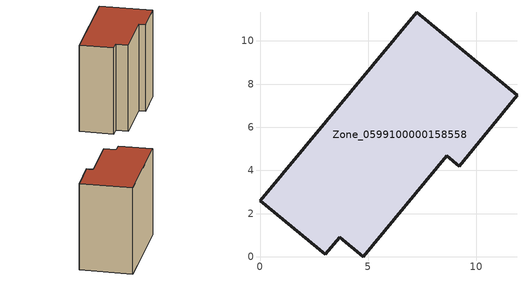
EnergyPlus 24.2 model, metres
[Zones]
Zone_0599100000158558
 floor ground (C_G): 0,2.61 7.26,11.33 11.89,7.48 9.21,4.2 8.63,4.69 4.78,0 3.68,0.9 3.02,0.12 z0
 wall outside (C_F): 7.26,11.33 0,2.61 3.02,0.12 3.68,0.9 4.78,0 8.63,4.69 9.21,4.2 11.89,7.48 7.26,11.33 z0:10.39
 roof outside (C_R): 4.78,0 8.63,4.69 9.21,4.2 11.89,7.48 7.26,11.33 0,2.61 3.02,0.12 3.68,0.9 z10.39
[BUILDING]
Pand.0599100000158558: North Axis=0; Terrain=City; Loads Convergence Tolerance Value=0.04; Temperature Convergence Tolerance Value=0.4; Solar Distribution=FullExterior; Maximum Number of Warmup Days=25; Minimum Number of Warmup Days=1
[Site:Location]
Rotterdam.The.Hague.AP_ZH_NLD Design_Conditions: Latitude=51.96; Longitude=4.45; Time Zone=1; Elevation=-4.5
[SITE:GROUNDTEMPERATURE:BUILDINGSURFACE]
18, 18, 18, 18, 18, 18, 18, 18, 18, 18, 18, 18
[MATERIAL] Thermal Absorptance=0.9; Solar Absorptance=0.7; Visible Absorptance=0.7
Name | Roughness | Thickness | Conductivity | Density | Specific Heat
G.TC.1946 | MediumSmooth | 0.15 | 1 | 540 | 1210
F.TC.1946 | Rough | 0.3 | 0.857143 | 1920 | 840
R.TC.1946 | MediumRough | 0.2 | 0.909091 | 1500 | 1000
[CONSTRUCTION]
C_G: G.TC.1946
C_F: F.TC.1946
C_R: R.TC.1946
[ZONE]
Zone_0599100000158558: Type=1; Multiplier=1; Ceiling Height=Autocalculate; Volume=Autocalculate; Floor Area=autocalculate; Part of Total Floor Area=Yes
[ZONEINFILTRATION:DESIGNFLOWRATE]
Infil_Zone_0599100000158558: Zone or ZoneList or Space or SpaceList=Zone_0599100000158558; Schedule=AlwaysOn; Design Flow Rate Calculation Method=Flow/Area; Flow Rate per Floor Area=0.003; Constant Term Coefficient=1; Temperature Term Coefficient=0; Velocity Term Coefficient=0; Velocity Squared Term Coefficient=0
[HVACTEMPLATE:ZONE:IDEALLOADSAIRSYSTEM]
Zone_0599100000158558: Maximum Heating Supply Air Temperature=50; Minimum Cooling Supply Air Temperature=13; Maximum Heating Supply Air Humidity Ratio=0.0156; Minimum Cooling Supply Air Humidity Ratio=0.0077; Heating Limit=NoLimit; Cooling Limit=NoLimit; Dehumidification Control Type=ConstantSensibleHeatRatio; Cooling Sensible Heat Ratio=0.7; Dehumidification Setpoint=60; Humidification Control Type=None; Humidification Setpoint=30; Outdoor Air Method=None; Outdoor Air Flow Rate per Person=0.00944; Outdoor Air Flow Rate per Zone Floor Area=0; Outdoor Air Flow Rate per Zone=0; Demand Controlled Ventilation Type=None; Outdoor Air Economizer Type=NoEconomizer; Heat Recovery Type=None; Sensible Heat Recovery Effectiveness=0.7; Latent Heat Recovery Effectiveness=0.65
[ZONECONTROL:THERMOSTAT]
ThermostatControl_Zone_0599100000158558: Zone or ZoneList=Zone_0599100000158558; Control Type Schedule=DualSetpointControlType; Control 1=Thermostat_Zone_0599100000158558; Temperature Difference Between Cutout And Setpoint=0
[THERMOSTATSETPOINT:DUALSETPOINT]
Thermostat_Zone_0599100000158558: Heating Setpoint Temperature Schedule=HeatingSetpoint_Zone_0599100000158558; Cooling Setpoint Temperature Schedule=CoolingSetpoint_Zone_0599100000158558
[SCHEDULE:COMPACT]
HeatingSetpoint_Zone_0599100000158558: Through: 12/31, For: AllDays, Until: 24:00, 21
CoolingSetpoint_Zone_0599100000158558: Through: 12/31, For: AllDays, Until: 24:00, 24
DualSetpointControlType: Through: 12/31, For: AllDays, Until: 24:00, 4
AlwaysOn: Through: 12/31, For: AllDays, Until: 24:00, 1
